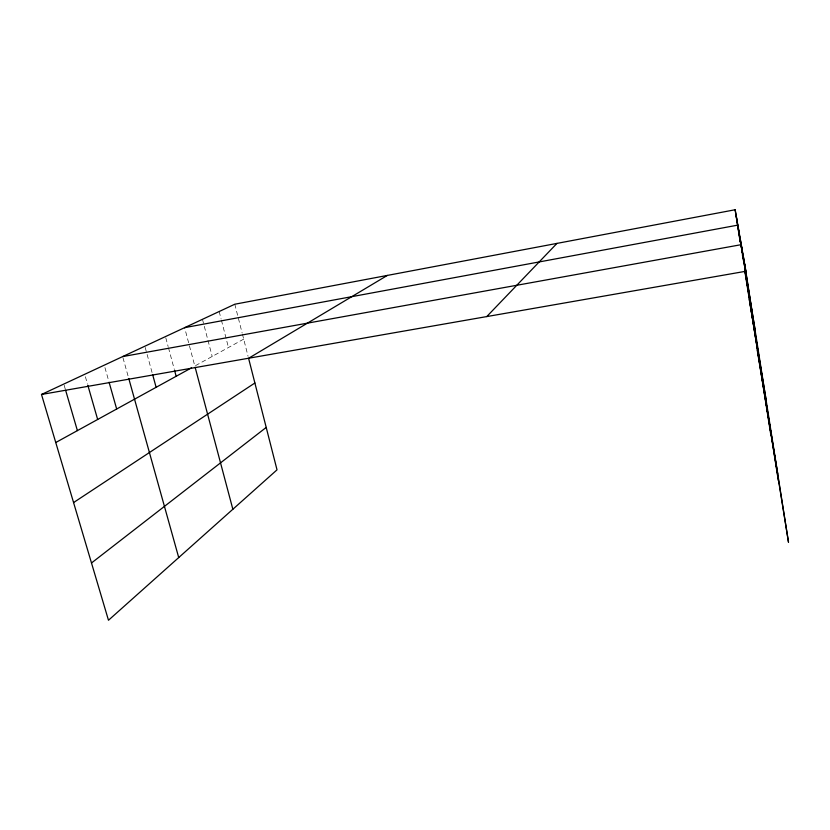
<?xml version="1.0" encoding="UTF-8"?>
<svg xmlns="http://www.w3.org/2000/svg" width="830" height="830" viewBox="0 0 830 830"><rect width="100%" height="100%" fill="white"/><g stroke="black" fill="none" stroke-linecap="round" stroke-linejoin="round"><path stroke-width="0.62" stroke-dasharray="4.15 3.11" d="M243.698 339.128L194.801 366.02L184.613 327.653M64.169 385.276L65.238 388.959M85.386 376.747L87.492 384.072M104.943 367.607L108.74 381.001M122.985 357.803L128.422 377.276M145.198 347.459L152.367 373.604M165.793 337.841L168.137 346.515M168.469 347.76L174.155 368.842M202.468 319.311L207.656 339.128M207.988 340.362L212.2 356.454M219.162 311.52L221.091 318.969M221.413 320.204L228.458 347.511M234.797 304.226L242.111 332.892M242.422 334.137L248.066 356.257"/><path stroke-width="1.25" d="M486.754 316.583L556.961 243.398M91.487 562.979L266.212 427.429M73.569 502.565L254.883 382.993M248.72 358.218L387.34 275.425M55.755 442.525L191.512 367.835M41.5 394.468L234.797 304.226L735.141 209.751L745.911 271.244L41.5 394.468L108.481 620.249L277.023 469.842L248.689 358.705M184.613 327.653L737.839 225.117L743.597 261.087M122.643 356.589L741.263 244.663L778.364 480.632M65.601 390.183L77.397 430.614M87.835 385.296L97.66 419.472M109.083 382.225L116.667 409.014M128.764 378.49L178.72 557.573M152.71 374.849L156.123 387.309M174.487 370.076L176.157 376.281M195.123 367.233L232.857 509.257M755.041 329.282L744.832 269.584L770.811 434.764M749.283 299.63L766.391 401.523M757.24 350.187L777.762 473.909M744.614 263.816L788.5 542.249L744.78 270.974M743.41 256.947L751.876 310.814M740.018 237.588L744.406 265.465M745.008 269.273L747.591 285.748M735.982 214.493L740.433 242.277M740.702 244.528L741.232 247.309M741.626 249.83L742.02 252.351M742.414 254.862L742.819 257.383M735.141 209.751L740.246 242.142"/></g></svg>
